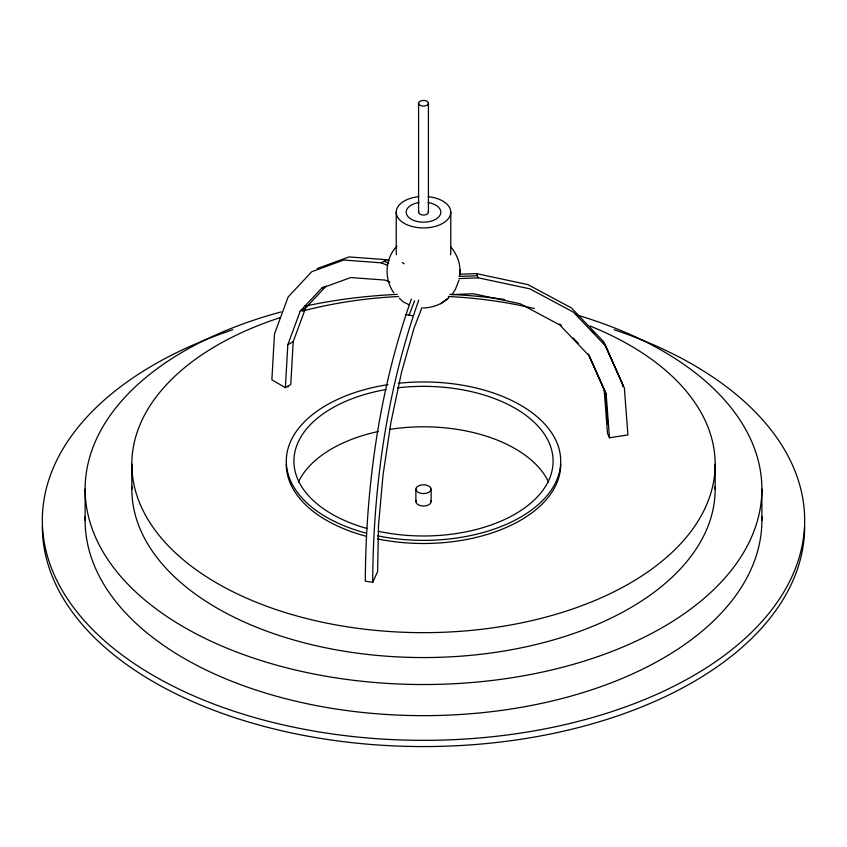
<?xml version="1.0" encoding="UTF-8"?>
<svg xmlns="http://www.w3.org/2000/svg" width="847" height="847" viewBox="0 0 847 847"><rect width="100%" height="100%" fill="white"/><g stroke="black" fill="none" stroke-linecap="round" stroke-linejoin="round"><path stroke-width="1.27" d="M411.398 299.012C379.392 389.207 365.851 485.649 365.301 581.169L372.669 582.302C373.22 486.792 386.761 390.351 418.757 300.156M387.301 265.312L381.383 262.835L343.649 260.04L311.77 271.707L288.139 296.958L274.492 333.93L271.866 379.848L285.375 387.64L287.821 344.761L300.23 311.124L321.733 288.149L323.893 286.911M288.012 387.047L288.065 386.084M326.233 286L305.619 308.012L293.21 341.648L290.765 384.527L285.375 387.64M459.466 276.111C461.53 265.64 457.454 254.651 450.562 246.763M459.529 275.402L460.133 269.886M459.032 280.018L455.284 289.674L452.287 294.068M409.069 315.137L414.628 300.738M421.965 307.546L414.098 327.927L401.531 372.267L390.922 422.494L383.045 474.849L378.503 525.426L377.614 571.651L372.669 582.302M397.052 246.149C384.707 258.483 384.072 278.896 393.823 292.935M445.628 300.071L448.794 297.752C441.859 304.306 432.743 307.736 423.267 307.969M440.567 303.766L445.046 300.484M381.383 262.835L386.772 259.722L389.133 260.707M300.23 311.124L305.619 308.012M287.821 344.761L293.21 341.648M317.159 268.594L349.038 256.927L386.772 259.722M321.733 288.149L350.732 277.541L385.057 280.082L389.789 282.062M588.273 353.961L604.165 389.747L607.521 433.526L609.491 437.783L627.934 434.924L624.355 388.053L605.721 346.095L573.43 312.183L529.883 288.848L478.343 277.837L458.947 278.578M459.561 274.227L476.374 273.592L527.914 284.603L571.45 307.937L603.742 341.839L622.376 383.797L622.577 386.401M459.063 276.418L477.359 275.72M451.26 294.597L473.314 293.74L520.206 303.755L559.814 324.983L589.194 355.835L606.145 394.003L609.491 437.783M405.385 314.565L412.754 315.698M384.072 261.278L388.773 263.237M409.302 304.846L403.416 302.03L399.308 298.208M575.96 314.078L577.76 315.963M591.206 330.055L593.906 332.871M602.873 342.273L604.663 344.147L623.318 386.02M559.793 323.935L561.572 325.799M573.154 337.932L578.501 343.533M604.165 389.747L606.145 394.003M476.374 273.592L478.343 277.837M588.824 354.988L605.277 391.928L607.786 424.199M761.877 489.174L761.877 520.291M715.164 464.272L715.164 489.174M450.773 212.195L450.773 252.65A27.273 15.744 0 0 1 450.54 254.703M431.123 489.174A7.623 4.404 0 0 1 419.689 492.986A7.623 4.404 0 0 1 419.689 485.363A7.623 4.404 0 0 1 431.123 489.174L431.123 501.615M428.423 103.27A4.923 2.848 0 0 1 421.033 105.737A4.923 2.848 0 0 1 421.033 100.814A4.923 2.848 0 0 1 428.423 103.27L428.423 212.195M418.577 103.27L418.577 212.195M415.877 489.174L415.877 501.615M396.227 212.195L396.227 252.65A27.273 15.744 0 0 0 396.46 254.703M131.836 464.272L131.836 489.174M85.124 489.174L85.124 520.291M804.65 526.516A381.15 220.051 0 0 1 423.5 746.567A381.15 220.051 0 0 1 42.35 526.516M614.075 329.716A381.15 220.051 0 0 1 715.482 661.74A381.15 220.051 0 0 1 131.518 661.74A381.15 220.051 0 0 1 232.925 329.716M761.813 516.49A338.377 195.361 0 0 1 423.5 715.651A338.377 195.361 0 0 1 85.187 516.49M579.422 315.783A338.377 195.361 0 0 1 682.682 614.763A338.377 195.361 0 0 1 154.779 607.892A338.377 195.361 0 0 1 281.268 311.908M304.359 306.318A338.377 195.361 0 0 1 397.169 294.407M449.831 294.407A338.377 195.361 0 0 1 504.738 299.52M715.122 486.602A291.664 168.384 0 0 1 423.5 657.558A291.664 168.384 0 0 1 131.878 486.602M589.893 325.979A291.664 168.384 0 0 1 635.515 579.909A291.664 168.384 0 0 1 193.804 568.051A291.664 168.384 0 0 1 280.061 317.657M302.294 311.114A291.664 168.384 0 0 1 398.588 296.503M448.412 296.503A291.664 168.384 0 0 1 534.468 308.552M298.324 482.25A129.591 74.822 0 0 1 378.355 431.494M389.959 429.355A129.591 74.822 0 0 1 548.676 482.25M430.858 500.482A7.623 4.404 0 0 1 423.5 506.019A7.623 4.404 0 0 1 416.142 500.482M397.539 387.862A129.591 74.822 0 0 1 552.71 466.919A129.591 74.822 0 0 1 378.355 531.291M367.069 528.517A129.591 74.822 0 0 1 294.311 455.273A129.591 74.822 0 0 1 386.073 389.535M560.714 464.272A137.214 79.216 0 0 1 377.466 538.904M365.904 536.172A137.214 79.216 0 0 1 286.286 464.272M398.334 383.289A137.214 79.216 0 0 1 560.291 467.396A137.214 79.216 0 0 1 377.466 535.791M365.904 533.07A137.214 79.216 0 0 1 286.794 454.384A137.214 79.216 0 0 1 387.99 384.644M428.243 196.684A27.273 15.744 0 0 1 446.284 220.845A27.273 15.744 0 0 1 400.716 220.845A27.273 15.744 0 0 1 418.757 196.684M404.21 263.788A27.273 15.744 0 0 1 402.304 262.559M427.979 202.539A17.311 9.995 0 0 1 437.677 217.923A17.311 9.995 0 0 1 409.323 217.923A17.311 9.995 0 0 1 419.021 202.539M428.254 211.464A4.923 2.848 0 0 1 423.5 215.043A4.923 2.848 0 0 1 418.746 211.464"/></g></svg>
